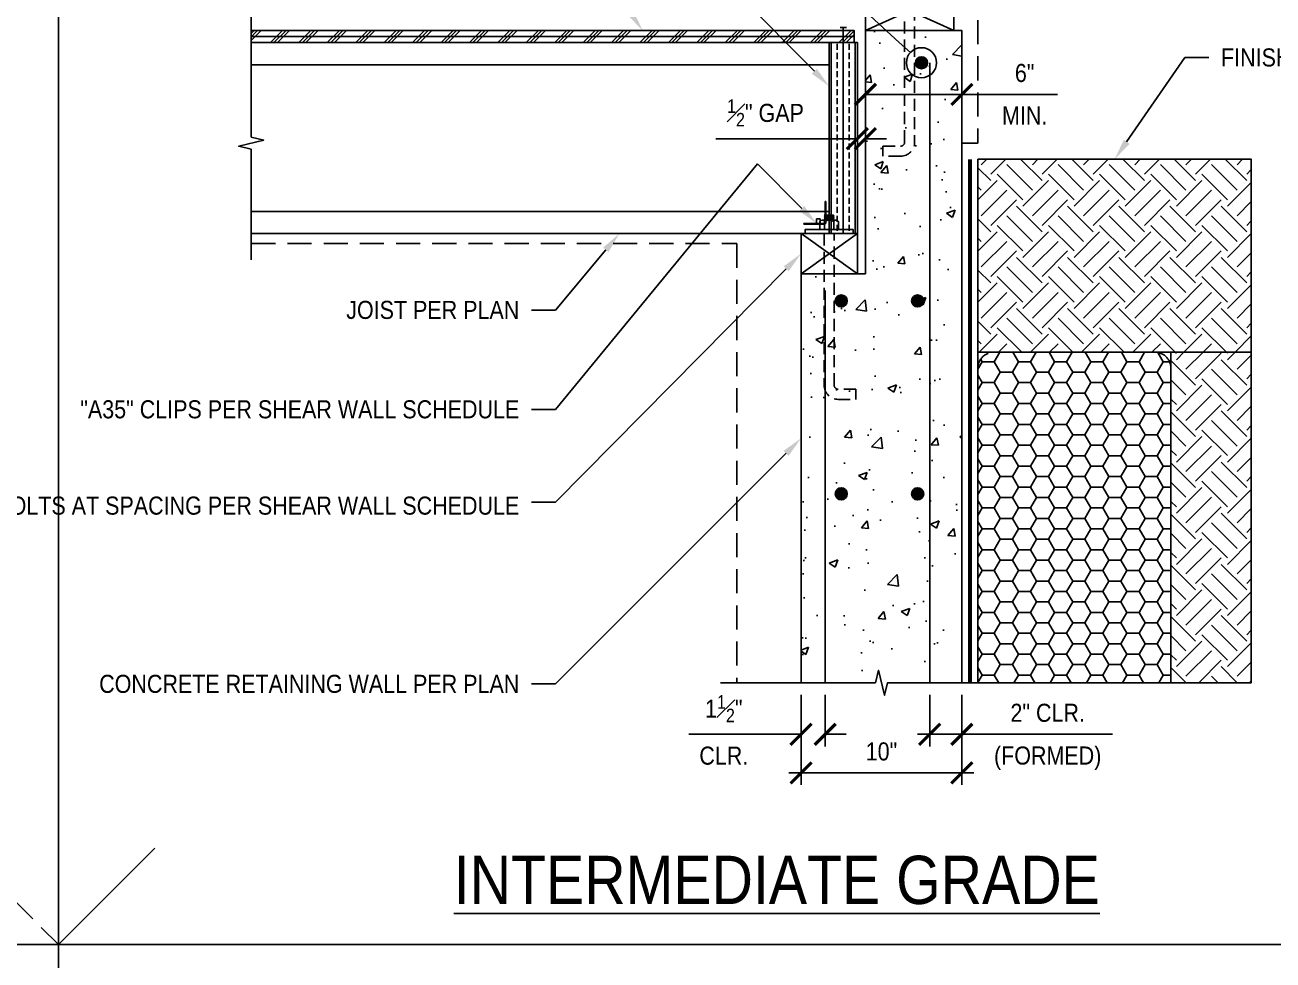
# Model space of a CAD drawing. Header units: inches. Extents: x -2661 to 42767, y -1222 to 9099.
# Drawn here: x -204.4 to -126.8, y 2686.6 to 2744.7 of the extents above; entities that cross this region are included whole.
import ezdxf
from ezdxf import colors
from ezdxf.entities.mleader import LeaderData, LeaderLine
from ezdxf.math import Vec2, Vec3

# ---------------------------------------------------------------- set-up
doc = ezdxf.new("R2010")
doc.units = ezdxf.units.IN
doc.header["$LTSCALE"] = 12
doc.header["$MEASUREMENT"] = 0
doc.header["$PDMODE"] = 3
for name, pattern in [('HIDDEN', [0.375, 0.25, -0.125]), ('HIDDEN2', [0.1875, 0.125, -0.0625]), ('HIDDEN4', [0.09375, 0.0625, -0.03125])]:
    doc.linetypes.add(name, pattern=pattern)
doc.layers.get('0').update_dxf_attribs({"linetype": 'CONTINUOUS'})
doc.layers.get('DefPoints').update_dxf_attribs({"color": 251, "linetype": 'CONTINUOUS'})
for name, color, linetype, plot in [('DESIGNER COMMENTS', 221, 'CONTINUOUS', False), ('NON-PLOT', 253, 'CONTINUOUS', False), ('S-ANNO-GRID-NONPLOT', 251, 'CONTINUOUS', False)]:
    doc.layers.add(name, color=color, linetype=linetype, plot=plot)
for name, color, linetype in [('S-ANNO-DIMS', 2, 'CONTINUOUS'), ('S-ANNO-NOTE', 4, 'CONTINUOUS'), ('S-ARCH-FINISHES', 1, 'HIDDEN2'), ('S-BOLT', 2, 'CONTINUOUS'), ('S-BREAK', 2, 'CONTINUOUS'), ('S-CONC', 4, 'CONTINUOUS'), ('S-GRADE', 3, 'CONTINUOUS'), ('S-MEMBRANE', 6, 'HIDDEN'), ('S-NAIL', 2, 'CONTINUOUS'), ('S-REBAR', 7, 'CONTINUOUS'), ('S-SIMPSON', 2, 'CONTINUOUS'), ('S-WOOD', 3, 'CONTINUOUS')]:
    doc.layers.add(name, color=color, linetype=linetype)
doc.layers.add('S-ANNO-NONPLOT', color=253, linetype='CONTINUOUS', plot=False, transparency=0.5)
doc.layers.add('S-HATCH-SOIL', color=7, linetype='CONTINUOUS', true_color=0x8f8f8f, transparency=0.8)
doc.layers.add('S-HATCH2', color=2, linetype='CONTINUOUS', transparency=0.5)
doc.styles.add('Arial', font='arial.ttf', dxfattribs={"width": 0.85})
doc.dimstyles.new('DIM-12$0', dxfattribs={"dimscale": 12, "dimtxt": 0.09375, "dimasz": 0.09375, "dimexe": 0.0625, "dimexo": 0.0625, "dimgap": 0.0625, "dimtad": 1, "dimdec": 4, "dimzin": 11, "dimdsep": 46, "dimlunit": 4, "dimtxsty": 'Arial', "dimblk1": 'ARCHTICK', "dimblk2": 'ARCHTICK', "dimsah": 1, "dimcen": 0.125, "dimdle": 0.0625, "dimclrd": 256, "dimclre": 256, "dimclrt": 4, "dimadec": 0, "dimazin": 0, "dimtfac": 0.75, "dimtdec": 4, "dimtofl": 0, "dimtmove": 0, "dimatfit": 3, "dimldrblk": 'ARCHTICK', "dimfxl": 1, "dimfrac": 1, "dimtolj": 1, "dimtzin": 11, "dimarcsym": 0})
pattern_1 = [(45, (-3965.878, 915.3618), (0, 3.1819805), [2.25, -2.25]), (45, (-3966.4746, 915.9584), (0, 3.1819805), [2.25, -2.25]), (45, (-3967.0712, 916.555), (0, 3.1819805), [2.25, -2.25]), (135, (-3967.0712, 916.9528), (-3.1819805, 4e-16), [2.25, -2.25]), (135, (-3966.4746, 917.5494), (-3.1819805, 4e-16), [2.25, -2.25]), (135, (-3965.878, 918.146), (-3.1819805, 4e-16), [2.25, -2.25])]

# ---------------------------------------------------------------- blocks, each defined once
blk = doc.blocks.new('Se_24x36_STARTERS_GRID')
for p, q in [((-93.209, -92), (-93.209, 276)), ((-93.209, 92), (-87.209, 98)), ((-186.418, 92), (-93.209, 92)), ((-93.209, 92), (0, 92))]:
    blk.add_line(p, q)
at = {"linetype": 'HIDDEN2'}
blk.add_line((-93.209, 92), (-99.209, 98), dxfattribs=at)
blk = doc.blocks.new('*U1291')
at = {"layer": 'S-WOOD'}
h = blk.add_hatch(dxfattribs=at)
h.set_pattern_fill('ANSI33', color=1, scale=3, angle=45, style=0)
h.set_pattern_definition([(90, (0.25, -8.375), (-0.75, 1e-16), []), (90, (0.625, -8), (-0.75, 1e-16), [0.375, -0.1875])])
h.paths.add_polyline_path([(1.75, -11.875), (0, -11.875), (0, 0), (1.75, 0)])
at = {"color": 4}
blk.add_lwpolyline([(0, 0), (1.75, 0), (1.75, -11.875), (0, -11.875)], close=True, dxfattribs=at)
blk.add_lwpolyline([(1.75, -11.875), (0, -11.875), (0, 0), (1.75, 0)], close=True)
blk = doc.blocks.new('*U1286')
blk.add_lwpolyline([(2.5, -3.5), (0, -3.5), (0, 0), (2.5, 0)], close=True)
at = {"layer": 'S-WOOD', "color": 2}
for p, q in [((2.5, -3.5), (0, 0)), ((2.5, 0), (0, -3.5))]:
    blk.add_line(p, q, dxfattribs=at)
blk = doc.blocks.new('*U233')
at = {"color": 3}
blk.add_line((0.195, 0.25), (-0.195, 0.25), dxfattribs=at)
blk.add_line((0, 0.25), (0, -3.25))
blk = doc.blocks.new('*U1287')
blk.add_lwpolyline([(2.5, -5.5), (0, -5.5), (0, 0), (2.5, 0)], close=True)
at = {"layer": 'S-WOOD', "color": 2}
for p, q in [((2.5, -5.5), (0, 0)), ((2.5, 0), (0, -5.5))]:
    blk.add_line(p, q, dxfattribs=at)
blk = doc.blocks.new('_ARCHTICK')
at = {"color": 0, "linetype": 'ByBlock', "const_width": 0.15}
blk.add_lwpolyline([(-0.5, -0.5), (0.5, 0.5)], dxfattribs=at)
blk = doc.blocks.new('*D1728')
at = {"layer": 'DefPoints', "color": 0, "transparency": 16777216}
for p in [(-152.122, 2740.425), (-152.122, 2739.006), (-146.122, 2739.006)]:
    blk.add_point(p, dxfattribs=at)
at = {"layer": 'S-ANNO-DIMS', "lineweight": -2, "transparency": 16777216}
for p, q in [((-152.122, 2739.756), (-152.122, 2741.175)), ((-146.122, 2739.756), (-146.122, 2741.175)), ((-152.122, 2740.425), (-145.372, 2740.425)), ((-146.122, 2740.425), (-140.165, 2740.425))]:
    blk.add_line(p, q, dxfattribs=at)
at = {"layer": 'S-ANNO-DIMS', "lineweight": -2, "transparency": 16777216, "xscale": 1.3125, "yscale": 1.3125, "zscale": 1.3125, "rotation": 180}
blk.add_blockref('_ARCHTICK', (-152.122, 2740.425), dxfattribs=at)
at = {"layer": 'S-ANNO-DIMS', "lineweight": -2, "transparency": 16777216, "xscale": 1.3125, "yscale": 1.3125, "zscale": 1.3125}
blk.add_blockref('_ARCHTICK', (-146.122, 2740.425), dxfattribs=at)
at = {"layer": 'S-ANNO-DIMS', "color": 4, "transparency": 16777216, "char_height": 1.125, "attachment_point": 5, "style": 'Arial'}
for s, insert in [('\\A1;6"', (-142.217, 2741.75)), ('\\A1;MIN.', (-142.217, 2739.113))]:
    blk.add_mtext(s, dxfattribs=dict(at, insert=insert))
blk = doc.blocks.new('*D1729')
at = {"layer": 'DefPoints', "color": 0, "transparency": 16777216}
for p in [(-152.622, 2738.038), (-152.122, 2738.038), (-152.122, 2737.668)]:
    blk.add_point(p, dxfattribs=at)
at = {"layer": 'S-ANNO-DIMS', "lineweight": -2, "transparency": 16777216}
for p, q in [((-152.622, 2737.668), (-161.424, 2737.668)), ((-152.122, 2737.668), (-150.809, 2737.668)), ((-152.622, 2737.288), (-152.622, 2736.918)), ((-152.122, 2737.288), (-152.122, 2736.918))]:
    blk.add_line(p, q, dxfattribs=at)
at = {"layer": 'S-ANNO-DIMS', "lineweight": -2, "transparency": 16777216, "xscale": 1.3125, "yscale": 1.3125, "zscale": 1.3125}
blk.add_blockref('_ARCHTICK', (-152.622, 2737.668), dxfattribs=at)
at = {"layer": 'S-ANNO-DIMS', "lineweight": -2, "transparency": 16777216, "xscale": 1.3125, "yscale": 1.3125, "zscale": 1.3125, "rotation": 180}
blk.add_blockref('_ARCHTICK', (-152.122, 2737.668), dxfattribs=at)
at = {"layer": 'S-ANNO-DIMS', "color": 4, "transparency": 16777216, "insert": (-158.335, 2739.274), "char_height": 1.125, "attachment_point": 5, "style": 'Arial'}
blk.add_mtext('\\A1;{\\H0.75x;\\S1#2;}" GAP', dxfattribs=at)
blk = doc.blocks.new('*U521')
h = blk.add_hatch(color=256)
h.dxf.hatch_style = 1
h.paths.add_polyline_path([(0.375, 0, 1), (-0.375, 0, 1)])
at = {"color": 0}
blk.add_circle((0, 0), 0.375, dxfattribs=at)
blk = doc.blocks.new('*U1321')
at = {"layer": 'S-REBAR', "linetype": 'ByBlock'}
blk.add_blockref('*U521', (0, 0), dxfattribs=at)
blk = doc.blocks.new('*U1322')
at = {"layer": 'S-REBAR', "color": 0, "linetype": 'ByBlock', "lineweight": -2, "transparency": 16777216}
blk.add_blockref('*U1321', (0, 0), dxfattribs=at)
blk = doc.blocks.new('_DotBlank')
at = {"color": 0, "lineweight": -2}
blk.add_line((-0.5, 0), (-1, 0), dxfattribs=at)
blk.add_circle((0, 0), 0.5, dxfattribs=at)
blk = doc.blocks.new('*U1668')
at = {"layer": 'S-HATCH-SOIL'}
h = blk.add_hatch(dxfattribs=at)
h.set_pattern_fill('HONEY', color=256, scale=6, style=0)
h.set_pattern_definition([(0, (-1221.48184, -2662.6684), (1.125, 0.64951905), [0.75, -1.5]), (120, (-1221.48184, -2662.6684), (-1.125, 0.64951905), [0.75, -1.5]), (60, (-1221.48184, -2662.6684), (2e-16, 1.2990381), [-1.5, 0.75])])
h.paths.add_polyline_path([(0, 0), (12, 0), (12, 19.56, 0.414214), (11, 20.56), (1, 20.56, 0.414214), (0, 19.56)])
at = {"layer": 'NON-PLOT'}
blk.add_lwpolyline([(0, 0), (12, 0), (12, 20.56), (0, 20.56)], close=True, dxfattribs=at)
at = {"layer": 'S-MEMBRANE', "color": 2, "flags": 128}
blk.add_lwpolyline([(12, 0), (12, 19.56, 0.414214), (11, 20.56), (1, 20.56, 0.414214), (0, 19.56), (0, 0)], format="xyb", dxfattribs=at)
blk = doc.blocks.new('*D1731')
at = {"layer": 'DefPoints', "color": 0, "transparency": 16777216}
for p in [(-156.122, 2703.832), (-146.122, 2703.832), (-146.122, 2698.225)]:
    blk.add_point(p, dxfattribs=at)
at = {"layer": 'S-ANNO-DIMS', "lineweight": -2, "transparency": 16777216}
for p, q in [((-156.122, 2703.082), (-156.122, 2697.475)), ((-146.122, 2703.082), (-146.122, 2697.475)), ((-156.872, 2698.225), (-145.372, 2698.225))]:
    blk.add_line(p, q, dxfattribs=at)
at = {"layer": 'S-ANNO-DIMS', "lineweight": -2, "transparency": 16777216, "xscale": 1.3125, "yscale": 1.3125, "zscale": 1.3125, "rotation": 180}
blk.add_blockref('_ARCHTICK', (-156.122, 2698.225), dxfattribs=at)
at = {"layer": 'S-ANNO-DIMS', "lineweight": -2, "transparency": 16777216, "xscale": 1.3125, "yscale": 1.3125, "zscale": 1.3125}
blk.add_blockref('_ARCHTICK', (-146.122, 2698.225), dxfattribs=at)
at = {"layer": 'S-ANNO-DIMS', "color": 4, "transparency": 16777216, "insert": (-151.122, 2699.55), "char_height": 1.125, "attachment_point": 5, "style": 'Arial'}
blk.add_mtext('\\A1;10"', dxfattribs=at)
blk = doc.blocks.new('*D1732')
at = {"layer": 'DefPoints', "color": 0, "transparency": 16777216}
for p in [(-148.122, 2703.832), (-146.122, 2703.832), (-146.122, 2700.621)]:
    blk.add_point(p, dxfattribs=at)
at = {"layer": 'S-ANNO-DIMS', "lineweight": -2, "transparency": 16777216}
for p, q in [((-148.122, 2703.082), (-148.122, 2699.871)), ((-146.122, 2703.082), (-146.122, 2699.871)), ((-148.872, 2700.621), (-146.122, 2700.621)), ((-146.122, 2700.621), (-136.76, 2700.621))]:
    blk.add_line(p, q, dxfattribs=at)
at = {"layer": 'S-ANNO-DIMS', "lineweight": -2, "transparency": 16777216, "xscale": 1.3125, "yscale": 1.3125, "zscale": 1.3125, "rotation": 180}
blk.add_blockref('_ARCHTICK', (-148.122, 2700.621), dxfattribs=at)
at = {"layer": 'S-ANNO-DIMS', "lineweight": -2, "transparency": 16777216, "xscale": 1.3125, "yscale": 1.3125, "zscale": 1.3125}
blk.add_blockref('_ARCHTICK', (-146.122, 2700.621), dxfattribs=at)
at = {"layer": 'S-ANNO-DIMS', "color": 4, "transparency": 16777216, "char_height": 1.125, "attachment_point": 5, "style": 'Arial'}
for s, insert in [('\\A1;2" CLR.', (-140.785, 2701.953)), ('\\A1;(FORMED)', (-140.785, 2699.133))]:
    blk.add_mtext(s, dxfattribs=dict(at, insert=insert))
blk = doc.blocks.new('*D1733')
at = {"layer": 'DefPoints', "color": 0, "transparency": 16777216}
for p in [(-156.122, 2703.832), (-154.622, 2703.832), (-156.122, 2700.621)]:
    blk.add_point(p, dxfattribs=at)
at = {"layer": 'S-ANNO-DIMS', "lineweight": -2, "transparency": 16777216}
for p, q in [((-156.122, 2703.082), (-156.122, 2699.871)), ((-154.622, 2703.082), (-154.622, 2699.871)), ((-156.122, 2700.621), (-163.108, 2700.621)), ((-154.622, 2700.621), (-153.309, 2700.621))]:
    blk.add_line(p, q, dxfattribs=at)
at = {"layer": 'S-ANNO-DIMS', "lineweight": -2, "transparency": 16777216, "xscale": 1.3125, "yscale": 1.3125, "zscale": 1.3125}
blk.add_blockref('_ARCHTICK', (-156.122, 2700.621), dxfattribs=at)
at = {"layer": 'S-ANNO-DIMS', "lineweight": -2, "transparency": 16777216, "xscale": 1.3125, "yscale": 1.3125, "zscale": 1.3125, "rotation": 180}
blk.add_blockref('_ARCHTICK', (-154.622, 2700.621), dxfattribs=at)
at = {"layer": 'S-ANNO-DIMS', "color": 4, "transparency": 16777216, "char_height": 1.125, "attachment_point": 5, "style": 'Arial'}
for s, insert in [('\\A1;1{\\H0.75x;\\S1#2;}"', (-160.927, 2702.218)), ('\\A1;CLR.', (-160.927, 2699.289))]:
    blk.add_mtext(s, dxfattribs=dict(at, insert=insert))
blk = doc.blocks.new('A35-r')
for p, q in [((1.328125, 1.421875), (1.375, 1.421875)), ((1.328125, 1.421875), (1.328125, 0.098875)), ((1.375, 1.421875), (1.375, 0.104)), ((0, 0.046875), (0, 0)), ((0, 0.046875), (1.276125, 0.046875)), ((0, 0), (1.271, 0)), ((0.797125, 0.328141), (0.797125, 0.046875)), ((0.797125, 0.328141), (1.015375, 0.32813)), ((1.015375, 0.32813), (1.015375, 0.046875))]:
    blk.add_line(p, q)
for centre, radius in [((1.271, 0.104), 0.104), ((1.276125, 0.098875), 0.052)]:
    blk.add_arc(centre, radius, 270, 0)
blk = doc.blocks.new('NUT-SM-THREADS-new')
for p, q in [((0.39, 1.44), (-0.5, 1.44)), ((-0.5, 1.44), (-0.39, 1.37)), ((-0.5, 1.31), (-0.39, 1.37)), ((0.5, 1.25), (-0.5, 1.31)), ((-0.5, 1.31), (-0.39, 1.25)), ((-0.5, 1.19), (-0.39, 1.25)), ((-0.39, 1.37), (0.39, 1.31)), ((-0.39, 1.25), (0.39, 1.19)), ((0.5, 1.37), (-0.09, 1.41)), ((0.39, 1.44), (0.39, 1.44)), ((0.39, 1.44), (0.5, 1.37)), ((0.39, 1.31), (0.5, 1.37)), ((0.39, 1.31), (0.5, 1.25)), ((0.39, 1.19), (0.5, 1.25)), ((-0.94, 0.81), (-0.94, 0)), ((-0.94, 0), (-0.84, 0)), ((-0.84, 0), (0.84, 0)), ((-0.7, 0.94), (0.7, 0.94)), ((0.5, 1.12), (-0.5, 1.19)), ((-0.5, 1.19), (-0.39, 1.12)), ((-0.5, 1.06), (-0.39, 1.12)), ((0.5, 1), (-0.5, 1.06)), ((-0.5, 1.06), (-0.39, 1)), ((-0.5, 0.94), (-0.39, 1)), ((-0.47, 0.81), (-0.47, 0)), ((-0.39, 1.12), (0.39, 1.06)), ((-0.39, 1), (0.39, 0.94)), ((0.39, 1.19), (0.5, 1.12)), ((0.39, 1.06), (0.5, 1.12)), ((0.39, 1.06), (0.5, 1)), ((0.39, 0.94), (0.5, 1)), ((0.47, 0.81), (0.47, 0)), ((0.84, 0), (0.94, 0)), ((0.94, 0.81), (0.94, 0))]:
    blk.add_line(p, q)
for centre, radius, start, end in [((-0.7, 0.65), 0.283, 33.8901, 146.1099), ((0, -0.01), 0.943, 60.1583, 119.8417), ((0.7, 0.65), 0.283, 33.8901, 146.1099)]:
    blk.add_arc(centre, radius, start, end)
blk = doc.blocks.new('NUT-w-3in-WASHER-sm-new')
at = {"layer": 'S-BOLT'}
blk.add_lwpolyline([(-1.5, 0), (1.5, 0), (1.5, 0.25), (-1.5, 0.25)], close=True, dxfattribs=at)
at = {"layer": 'S-BOLT', "xscale": 0.625, "yscale": 0.625, "zscale": 0.625}
blk.add_blockref('NUT-SM-THREADS-new', (0, 0.25), dxfattribs=at)

msp = doc.modelspace()

# ---------------------------------------------------------------- hatches: boundary and pattern name
at = {"layer": 'S-HATCH-SOIL'}
h = msp.add_hatch(dxfattribs=at)
h.set_pattern_fill('EARTH', color=256, scale=9, angle=45, style=0)
h.set_pattern_definition(pattern_1)
h.paths.add_polyline_path([(-145.12168, 2736.39195), (-128.12168, 2736.39195), (-128.12168, 2724.39195), (-145.12168, 2724.39195)])
h = msp.add_hatch(dxfattribs=at)
h.set_pattern_fill('EARTH', color=256, scale=9, angle=45, style=0)
h.set_pattern_definition(pattern_1)
h.paths.add_polyline_path([(-133.12168, 2724.39195), (-128.12168, 2724.39195), (-128.12168, 2703.83177), (-133.12168, 2703.83177)])
at = {"layer": 'S-HATCH2'}
h = msp.add_hatch(dxfattribs=at)
h.set_pattern_fill('AR-CONC', color=256, scale=0.75, style=0)
h.set_pattern_definition([(50, (-2258.5536, 760.8254), (5.3794514, -0.470641), [0.5625, -6.1875]), (355, (-2258.5536, 760.8254), (-1.040635, 5.641441), [0.45, -4.95]), (100.45144, (-2258.1053, 760.786), (4.338816, 5.1708), [0.478051, -5.258566]), (46.1842, (-2258.5536, 762.3254), (8.00431, -1.241395), [0.84375, -9.28125]), (96.63564, (-2257.8865, 762.222), (7.009965, 7.30589), [0.717078, -7.887853]), (351.18416, (-2258.5536, 762.3254), (7.009965, 7.30589), [0.675, -7.425]), (21, (-2257.8036, 761.9504), (4.476803, -3.019642), [0.5625, -6.1875]), (326, (-2257.8036, 761.9504), (1.824865, 5.438625), [0.45, -4.95]), (71.45144, (-2257.4305, 761.699), (6.301668, 2.418984), [0.478051, -5.258566]), (37.5, (-2258.5536, 760.8254), (0.0911989, 2.4967039), [0, -4.89, 0, -5.025, 0, -4.96875]), (7.5, (-2258.5536, 760.8254), (1.9730215, 2.9580878), [0, -2.865, 0, -4.7775, 0, -1.89375]), (327.5, (-2260.226, 760.8254), (4.0036683, -0.1691615), [0, -1.875, 0, -5.85, 0, -7.7625]), (317.5, (-2260.976, 760.8254), (4.3738963, 0.7507874), [0, -2.4375, 0, -3.885, 0, -5.5125])])
h.paths.add_polyline_path([(-156.12168, 2703.83177), (-151.50026, 2703.83177), (-151.31097, 2704.61012), (-151.12168, 2703.83177), (-146.12168, 2703.83177), (-146.12168, 2744.39195), (-152.12168, 2744.39195), (-152.12168, 2729.26695), (-156.12168, 2729.26695)])
at = {"layer": 'S-WOOD'}
h = msp.add_hatch(dxfattribs=at)
h.set_pattern_fill('PLAST', color=1, scale=5, angle=45, style=0)
h.set_pattern_definition([(45, (-1898.9352, 547.2479), (-0.8838835, 0.8838835), []), (45, (-1899.0457, 547.3584), (-0.8838835, 0.8838835), []), (45, (-1899.1562, 547.4689), (-0.8838835, 0.8838835), [])])
h.paths.add_polyline_path([(-190.30908, 2743.64195), (-152.80918, 2743.64195), (-152.80918, 2744.39195), (-190.30908, 2744.39195)])

# ---------------------------------------------------------------- linework, layer by layer
at = {"layer": 'S-ANNO-NONPLOT'}
for points in [[(-145.12168, 2736.39195), (-128.12168, 2736.39195), (-128.12168, 2724.39195), (-145.12168, 2724.39195)], [(-133.12168, 2724.39195), (-128.12168, 2724.39195), (-128.12168, 2703.83177), (-133.12168, 2703.83177)]]:
    msp.add_lwpolyline(points, close=True, dxfattribs=at)
at = {"layer": 'S-ARCH-FINISHES'}
for points in [[(-145.12168, 2767.54657), (-145.12168, 2737.39195), (-146.12168, 2737.39195)], [(-190.30908, 2731.14195), (-160.12168, 2731.14195), (-160.12168, 2703.83177)]]:
    msp.add_lwpolyline(points, dxfattribs=at)
at = {"layer": 'S-BREAK'}
for points in [[(-190.30908, 2730.14195), (-190.30908, 2737.01338), (-191.08743, 2737.20266), (-189.53072, 2737.58124), (-190.30908, 2737.77052), (-190.30908, 2748.39195)], [(-133.12168, 2703.83177), (-150.74311, 2703.83177), (-150.9324, 2703.05342), (-151.31097, 2704.61012), (-151.50026, 2703.83177), (-161.12168, 2703.83177)]]:
    msp.add_lwpolyline(points, dxfattribs=at)
at = {"layer": 'S-CONC'}
msp.add_lwpolyline([(-156.12168, 2703.83177), (-156.12168, 2729.26695), (-152.12168, 2729.26695), (-152.12168, 2744.39195), (-146.12168, 2744.39195), (-146.12168, 2703.83177)], dxfattribs=at)
at = {"layer": 'S-GRADE'}
msp.add_line((-145.12168, 2736.39195), (-128.12168, 2736.39195), dxfattribs=at)
at = {"layer": 'S-MEMBRANE', "color": 4, "linetype": 'HIDDEN2', "const_width": 0.25}
msp.add_lwpolyline([(-145.62168, 2736.39195), (-145.62168, 2703.83177)], dxfattribs=at)
at = {"layer": 'S-REBAR'}
for points in [[(-148.12168, 2742.39195), (-148.12168, 2703.83177)], [(-154.62168, 2728.21709), (-154.62168, 2703.83177)]]:
    msp.add_lwpolyline(points, dxfattribs=at)
at = {"layer": 'S-SIMPSON', "linetype": 'HIDDEN4'}
for points in [[(-151.02793, 2737.20445), (-149.93418, 2737.20445, 0.41421356), (-149.68418, 2737.45445), (-149.68418, 2746.89195), (-149.05918, 2746.89195), (-149.05918, 2737.45445, -0.41421356), (-149.93418, 2736.57945), (-151.02793, 2736.57945)], [(-152.71544, 2722.07945), (-153.80918, 2722.07945, -0.41421356), (-154.05918, 2722.32945), (-154.05918, 2731.76695), (-154.68418, 2731.76695), (-154.68418, 2722.32945, 0.41421356), (-153.80918, 2721.45445), (-152.71544, 2721.45445)]]:
    msp.add_lwpolyline(points, format="xyb", close=True, dxfattribs=at)
at = {"layer": 'S-WOOD', "color": 1}
msp.add_line((-190.30908, 2744.01695), (-152.80918, 2744.01695), dxfattribs=at)
at = {"layer": 'S-WOOD'}
msp.add_lwpolyline([(-190.30908, 2743.64195), (-152.80918, 2743.64195), (-152.80918, 2744.39195), (-190.30908, 2744.39195)], close=True, dxfattribs=at)
at = {"layer": 'S-WOOD', "color": 3}
msp.add_lwpolyline([(-190.30908, 2743.64195), (-154.37168, 2743.64195), (-154.37168, 2731.76695), (-190.30908, 2731.76695)], dxfattribs=at)
at = {"layer": 'S-WOOD', "color": 2}
msp.add_lwpolyline([(-190.30908, 2742.26695), (-154.37168, 2742.26695), (-154.37168, 2733.14195), (-190.30908, 2733.14195)], dxfattribs=at)

# ---------------------------------------------------------------- block references
at = {"layer": 'S-ANNO-GRID-NONPLOT'}
msp.add_blockref('Se_24x36_STARTERS_GRID', (-109.09998, 2595.54657), dxfattribs=at)
at = {"layer": 'S-MEMBRANE'}
msp.add_blockref('*U1668', (-145.12168, 2703.83177), dxfattribs=at)
at = {"layer": 'S-NAIL', "color": 1}
msp.add_blockref('*U233', (-153.49668, 2744.34428), dxfattribs=at)
at = {"layer": 'S-REBAR'}
msp.add_blockref('*U1322', (-148.63483, 2742.39195), dxfattribs=at)
at = {"layer": 'S-REBAR', "linetype": 'ByBlock', "xscale": -1, "rotation": 180}
for p in [(-153.62168, 2727.57933), (-148.87168, 2727.57933), (-153.62168, 2715.57933), (-148.87168, 2715.57933)]:
    msp.add_blockref('*U521', p, dxfattribs=at)
at = {"layer": 'S-SIMPSON'}
for name, p in [('A35-r', (-155.95187, 2732.34664)), ('NUT-w-3in-WASHER-sm-new', (-154.37168, 2731.76695))]:
    msp.add_blockref(name, p, dxfattribs=at)
at = {"layer": 'S-WOOD', "xscale": -1, "rotation": 90}
for name, p in [('*U1287', (-152.12168, 2746.89195)), ('*U1286', (-156.12168, 2731.76695))]:
    msp.add_blockref(name, p, dxfattribs=at)
at = {"layer": 'S-WOOD', "color": 2}
msp.add_blockref('*U1291', (-154.37168, 2743.64195), dxfattribs=at)

# ---------------------------------------------------------------- texts
at = {"layer": 'S-ANNO-NOTE', "color": 191, "insert": (-157.62889, 2691.54657), "char_height": 3, "width": 80.1960743, "attachment_point": 5, "style": 'Arial'}
msp.add_mtext('{\\LINTERMEDIATE GRADE}', dxfattribs=at)

# ---------------------------------------------------------------- dimensions: what is measured, and where the dimension line sits
at = {"layer": 'S-ANNO-DIMS'}
for base, p1, p2, text, picture, middle in [((-152.12168, 2740.42526), (-146.12168, 2739.00561), (-152.12168, 2739.00561), '<>\\XMIN.', '*D1728', (-142.21713, 2740.42526)), ((-152.12168, 2737.66764), (-152.62168, 2738.03807), (-152.12168, 2738.03807), '<> GAP', '*D1729', (-158.3351, 2737.66764))]:
    dim = msp.add_linear_dim(base=base, p1=p1, p2=p2, text=text, dimstyle='DIM-12$0', override={"dimasz": 0.109375, "dimblk": 'ARCHTICK', "dimsah": 0}, dxfattribs=at)
    dim.commit()
    dim.dimension.update_dxf_attribs({"geometry": picture, "text_midpoint": middle, "dimtype": 160})
for base, p1, p2, text, picture, middle in [((-156.12168, 2700.62088), (-154.62168, 2703.83177), (-156.12168, 2703.83177), '<>\\XCLR.', '*D1733', (-160.92715, 2700.62088)), ((-146.12168, 2700.62088), (-148.12168, 2703.83177), (-146.12168, 2703.83177), '<> CLR.\\X(FORMED)', '*D1732', (-140.78471, 2700.62088))]:
    dim = msp.add_linear_dim(base=base, p1=p1, p2=p2, text=text, dimstyle='DIM-12$0', override={"dimasz": 0.109375, "dimblk": 'ARCHTICK', "dimsah": 0}, dxfattribs=at)
    dim.commit()
    dim.dimension.update_dxf_attribs({"geometry": picture, "text_midpoint": middle})
dim = msp.add_linear_dim(base=(-146.12168, 2698.22544), p1=(-156.12168, 2703.83177), p2=(-146.12168, 2703.83177), dimstyle='DIM-12$0', override={"dimasz": 0.109375, "dimblk": 'ARCHTICK', "dimsah": 0}, dxfattribs=at)
dim.commit()
dim.dimension.update_dxf_attribs({"geometry": '*D1731', "text_midpoint": (-151.12168, 2699.54983)})

# ---------------------------------------------------------------- leaders
at = {"layer": 'DESIGNER COMMENTS'}
ml = msp.add_multileader_mtext('Standard', dxfattribs=at)
ml.set_content('\\A1;{\\C221;**OR REMOVE BLOCKING  AND CHECK STEEL BEAM FOR COMPRESSION/FULLY UNBRACED**}', color=4, style='Arial')
ml.set_leader_properties(color=2)
ml.build(insert=Vec2(0, 0))
ml.multileader.update_dxf_attribs({"dogleg_length": 0.36, "arrow_head_size": 1.3125, "scale": 12})
ctx = ml.context
ctx.base_point, ctx.scale, ctx.char_height, ctx.arrow_head_size, ctx.landing_gap_size, ctx.plane_origin = Vec3(-821.89359, 2812.87241), 12, 1.125, 1.3125, 1.08, Vec3(-798.84089, 3112.57783)
ctx.text_align_type = 2
notes = []
notes.append((ctx, [(0, (0, 0, 0), (0, 0), (1, 0), 1, [])]))
ctx.mtext.insert, ctx.mtext.width, ctx.mtext.alignment, ctx.mtext.flow_direction = Vec3(-803.19341, 2813.4445), 18.6130968, 3, 5
ml = msp.add_multileader_mtext('Standard', dxfattribs=at)
ml.set_content('\\A1;{\\C221;**OR REMOVE BLOCKING  AND CHECK STEEL BEAM FOR COMPRESSION/FULLY UNBRACED**}', color=4, style='Arial')
ml.set_leader_properties(color=2)
ml.build(insert=Vec2(0, 0))
ml.multileader.update_dxf_attribs({"dogleg_length": 0.36, "arrow_head_size": 1.3125, "scale": 12})
ctx = ml.context
ctx.base_point, ctx.scale, ctx.char_height, ctx.arrow_head_size, ctx.landing_gap_size, ctx.plane_origin = Vec3(-919.29777, 2809.54938), 12, 1.125, 1.3125, 1.08, Vec3(-896.24507, 3109.25481)
ctx.text_align_type = 2
notes.append((ctx, [(0, (0, 0, 0), (0, 0), (1, 0), 1, [])]))
ctx.mtext.insert, ctx.mtext.width, ctx.mtext.alignment, ctx.mtext.flow_direction = Vec3(-900.59759, 2810.12148), 18.6130968, 3, 5
ml = msp.add_multileader_mtext('Standard', dxfattribs=at)
ml.set_content('\\A1;{\\C221;**OR REMOVE BLOCKING  AND CHECK STEEL BEAM FOR COMPRESSION/FULLY UNBRACED**}', color=4, style='Arial')
ml.set_leader_properties(color=2)
ml.build(insert=Vec2(0, 0))
ml.multileader.update_dxf_attribs({"dogleg_length": 0.36, "arrow_head_size": 1.3125, "scale": 12})
ctx = ml.context
ctx.base_point, ctx.scale, ctx.char_height, ctx.arrow_head_size, ctx.landing_gap_size, ctx.plane_origin = Vec3(-801.79391, 2704.25533), 12, 1.125, 1.3125, 1.08, Vec3(-778.74122, 3003.96076)
ctx.text_align_type = 2
notes.append((ctx, [(0, (0, 0, 0), (0, 0), (1, 0), 1, [])]))
ctx.mtext.insert, ctx.mtext.width, ctx.mtext.alignment, ctx.mtext.flow_direction = Vec3(-783.09374, 2704.82743), 18.6130968, 3, 5
ml = msp.add_multileader_mtext('Standard', dxfattribs=at)
ml.set_content('\\A1;{\\C221;**OR REMOVE BLOCKING  AND CHECK STEEL BEAM FOR COMPRESSION/FULLY UNBRACED**}', color=4, style='Arial')
ml.set_leader_properties(color=2)
ml.build(insert=Vec2(0, 0))
ml.multileader.update_dxf_attribs({"dogleg_length": 0.36, "arrow_head_size": 1.3125, "scale": 12})
ctx = ml.context
ctx.base_point, ctx.scale, ctx.char_height, ctx.arrow_head_size, ctx.landing_gap_size, ctx.plane_origin = Vec3(-899.76304, 2702.80006), 12, 1.125, 1.3125, 1.08, Vec3(-876.71034, 3002.50548)
ctx.text_align_type = 2
notes.append((ctx, [(0, (0, 0, 0), (0, 0), (1, 0), 1, [])]))
ctx.mtext.insert, ctx.mtext.width, ctx.mtext.alignment, ctx.mtext.flow_direction = Vec3(-881.06286, 2703.37215), 18.6130968, 3, 5
at = {"layer": 'S-ANNO-NOTE'}
ml = msp.add_multileader_mtext('Standard', dxfattribs=at)
ml.set_content('\\A1;CONT. #4 BAR', color=4, style='Arial')
ml.set_leader_properties(color=2)
ml.set_arrow_properties(name='DOTBLANK')
ml.build(insert=Vec2(0, 0))
ml.multileader.update_dxf_attribs({"dogleg_length": 0.36, "arrow_head_size": 1.875, "scale": 12})
ctx = ml.context
ctx.base_point, ctx.scale, ctx.char_height, ctx.arrow_head_size, ctx.landing_gap_size, ctx.plane_origin = Vec3(-184.10083, 2763.3148), 12, 1.125, 1.875, 1.08, Vec3(-177.9212, 3048.31111)
ctx.text_align_type = 2
notes.append((ctx, [(1, (1, 1, 0), (-171.39363, 2763.3148), (-1, 0), 1.5, [(0, [(-148.63483, 2742.39195)], 0, [])])]))
ctx.mtext.insert, ctx.mtext.width, ctx.mtext.defined_height, ctx.mtext.alignment, ctx.mtext.flow_direction = Vec3(-173.97363, 2763.88689), 20, 3.77427, 3, 5
ml = msp.add_multileader_mtext('Standard', dxfattribs=at)
ml.set_content('\\A1;1{\\H0.7x;\\S3#4;}"x FULL DEPTH LSL RIM JOIST', color=256, style='Arial')
ml.set_leader_properties(color=2)
ml.build(insert=Vec2(0, 0))
ml.multileader.update_dxf_attribs({"dogleg_length": 0.125, "arrow_head_size": 1.3125, "scale": 12})
ctx = ml.context
ctx.base_point, ctx.scale, ctx.char_height, ctx.arrow_head_size, ctx.landing_gap_size, ctx.plane_origin = Vec3(-185.77068, 2758.15689), 12, 1.125, 1.3125, 0.75, Vec3(-176.81545, 2950.75504)
ctx.text_align_type = 2
notes.append((ctx, [(1, (1, 1, 0), (-171.39363, 2758.15689), (-1, 0), 1.5, [(0, [(-154.37168, 2740.92695)], 0, [])])]))
ctx.mtext.insert, ctx.mtext.width, ctx.mtext.defined_height, ctx.mtext.alignment, ctx.mtext.flow_direction = Vec3(-173.64363, 2758.72898), 13.3125, 4.37074, 3, 5
ml = msp.add_multileader_mtext('Standard', dxfattribs=at)
ml.set_content('\\A1;SHEATHING w/ E.N. PER PLAN', color=256, style='Arial')
ml.set_leader_properties(color=2)
ml.build(insert=Vec2(0, 0))
ml.multileader.update_dxf_attribs({"dogleg_length": 0.125, "arrow_head_size": 1.3125, "scale": 12})
ctx = ml.context
ctx.base_point, ctx.scale, ctx.char_height, ctx.arrow_head_size, ctx.landing_gap_size, ctx.plane_origin = Vec3(-186.68725, 2752.15689), 12, 1.125, 1.3125, 0.75, Vec3(-176.81545, 2944.75504)
ctx.text_align_type = 2
notes.append((ctx, [(1, (1, 1, 0), (-171.39363, 2752.15689), (-1, 0), 1.5, [(0, [(-165.96771, 2744.39195)], 0, [])])]))
ctx.mtext.insert, ctx.mtext.width, ctx.mtext.defined_height, ctx.mtext.alignment, ctx.mtext.flow_direction = Vec3(-173.64363, 2752.71977), 13.3125, 4.37074, 3, 5
ml = msp.add_multileader_mtext('Standard', dxfattribs=at)
ml.set_content('H.D.G. E.N.', color=4, style='Arial')
ml.set_leader_properties(color=2)
ml.build(insert=Vec2(0, 0))
ml.multileader.update_dxf_attribs({"dogleg_length": 0.36, "arrow_head_size": 1.3125, "scale": 12})
ctx = ml.context
ctx.base_point, ctx.scale, ctx.char_height, ctx.arrow_head_size, ctx.landing_gap_size, ctx.plane_origin = Vec3(-235.15307, 2750.55696), 12, 1.125, 1.3125, 1.08, Vec3(-278.0053, 3050.89529)
notes.append((ctx, [(0, (1, 1, 0), (-236.65307, 2750.55696), (1, 0), 1.5, [(0, [(-245.08078, 2742.39195)], 0, [])])]))
ctx.mtext.insert, ctx.mtext.width, ctx.mtext.flow_direction = Vec3(-234.07307, 2751.12905), 6.9463455, 5
ml = msp.add_multileader_mtext('Standard', dxfattribs=at)
ml.set_content('{\\C4;FINISH GRADE}', color=256, style='Arial')
ml.set_leader_properties(color=2)
ml.build(insert=Vec2(0, 0))
ml.multileader.update_dxf_attribs({"dogleg_length": 0.36, "arrow_head_size": 1.3125, "scale": 12})
ctx = ml.context
ctx.base_point, ctx.scale, ctx.char_height, ctx.arrow_head_size, ctx.landing_gap_size, ctx.plane_origin = Vec3(-130.75435, 2742.7134), 12, 1.125, 1.3125, 0.75, Vec3(-178.7962, 3041.69513)
notes.append((ctx, [(0, (1, 1, 0), (-132.25435, 2742.7134), (1, 0), 1.5, [(0, [(-136.62168, 2736.39195)], 0, [])])]))
ctx.mtext.insert, ctx.mtext.width, ctx.mtext.flow_direction = Vec3(-130.00435, 2743.28549), 17.75, 5
ml = msp.add_multileader_mtext('Standard', dxfattribs=at)
ml.set_content('\\A1;1{\\H0.7x;\\S3#4;}"x FULL DEPTH LSL RIM JOIST', color=256, style='Arial')
ml.set_leader_properties(color=2)
ml.build(insert=Vec2(0, 0))
ml.multileader.update_dxf_attribs({"dogleg_length": 0.36, "arrow_head_size": 1.3125, "scale": 12})
ctx = ml.context
ctx.base_point, ctx.scale, ctx.char_height, ctx.arrow_head_size, ctx.landing_gap_size, ctx.plane_origin = Vec3(-319.14237, 2729.66103), 12, 1.125, 1.3125, 0.75, Vec3(-378.3696, 3047.93611)
notes.append((ctx, [(0, (1, 1, 0), (-320.64237, 2729.66103), (1, 0), 1.5, [(0, [(-329.82009, 2738.83874)], 0, [])])]))
ctx.mtext.insert, ctx.mtext.width, ctx.mtext.defined_height, ctx.mtext.flow_direction = Vec3(-318.39237, 2730.23312), 12.4692733, 3.69153, 5
ml = msp.add_multileader_mtext('Standard', dxfattribs=at)
ml.set_content('\\A1;FINISH GRADE', color=256, style='Arial')
ml.set_leader_properties(color=2)
ml.build(insert=Vec2(0, 0))
ml.multileader.update_dxf_attribs({"dogleg_length": 0.125, "arrow_head_size": 1.3125, "scale": 12})
ctx = ml.context
ctx.base_point, ctx.scale, ctx.char_height, ctx.arrow_head_size, ctx.landing_gap_size, ctx.plane_origin = Vec3(-231.92351, 2737.29964), 12, 1.125, 1.3125, 0.75, Vec3(-228.78471, 2927.76169)
notes.append((ctx, [(1, (1, 1, 0), (-233.42351, 2737.29964), (1, 0), 1.5, [(0, [(-236.7126, 2733.14195)], 0, [])])]))
ctx.mtext.insert, ctx.mtext.width, ctx.mtext.defined_height, ctx.mtext.flow_direction = Vec3(-231.17351, 2737.87173), 13.3125, 4.37074, 5
ml = msp.add_multileader_mtext('Standard', dxfattribs=at)
ml.set_content('"A35" CLIPS PER SHEAR WALL SCHEDULE', color=256, style='Arial')
ml.set_leader_properties(color=2)
ml.build(insert=Vec2(0, 0))
ml.multileader.update_dxf_attribs({"dogleg_length": 0.36, "arrow_head_size": 1.3125, "scale": 12})
ctx = ml.context
ctx.base_point, ctx.scale, ctx.char_height, ctx.arrow_head_size, ctx.landing_gap_size, ctx.plane_origin = Vec3(-189.96433, 2720.82804), 12, 1.125, 1.3125, 0.75, Vec3(-199.08259, 3023.70547)
ctx.text_align_type = 2
notes.append((ctx, [(1, (1, 1, 0), (-171.39363, 2720.82804), (-1, 0), 1.5, [(0, [(-155.15475, 2732.39352), (-158.82098, 2736.11049)], 0, [])])]))
ctx.mtext.insert, ctx.mtext.width, ctx.mtext.alignment, ctx.mtext.flow_direction = Vec3(-173.64363, 2721.40013), 17.75, 3, 5
ml = msp.add_multileader_mtext('Standard', dxfattribs=at)
ml.set_content('INVERTED HANGER PER PLAN', color=256, style='Arial')
ml.set_leader_properties(color=2)
ml.build(insert=Vec2(0, 0))
ml.multileader.update_dxf_attribs({"dogleg_length": 0.36, "arrow_head_size": 1.3125, "scale": 12})
ctx = ml.context
ctx.base_point, ctx.scale, ctx.char_height, ctx.arrow_head_size, ctx.landing_gap_size, ctx.plane_origin = Vec3(-319.14237, 2721.3659), 12, 1.125, 1.3125, 0.75, Vec3(-396.66374, 3047.27918)
notes.append((ctx, [(0, (1, 1, 0), (-320.64237, 2721.3659), (1, 0), 1.5, [(0, [(-331.94014, 2732.20775)], 0, [])])]))
ctx.mtext.insert, ctx.mtext.width, ctx.mtext.flow_direction = Vec3(-318.39237, 2721.9284), 17.75, 5
ml = msp.add_multileader_mtext('Standard', dxfattribs=at)
ml.set_content('\\A1;JOIST PER PLAN', color=256, style='Arial')
ml.set_leader_properties(color=2)
ml.build(insert=Vec2(0, 0))
ml.multileader.update_dxf_attribs({"dogleg_length": 0.36, "arrow_head_size": 1.3125, "scale": 12})
ctx = ml.context
ctx.base_point, ctx.scale, ctx.char_height, ctx.arrow_head_size, ctx.landing_gap_size, ctx.plane_origin = Vec3(-185.01218, 2727.01104), 12, 1.125, 1.3125, 0.75, Vec3(-125.51341, 3025.34586)
ctx.text_align_type = 2
notes.append((ctx, [(0, (1, 1, 0), (-171.39363, 2727.01104), (-1, 0), 1.5, [(0, [(-167.41747, 2731.76695)], 0, [])])]))
ctx.mtext.insert, ctx.mtext.width, ctx.mtext.alignment, ctx.mtext.flow_direction = Vec3(-173.64363, 2727.58313), 17.75, 3, 5
ml = msp.add_multileader_mtext('Standard', dxfattribs=at)
ml.set_content('\\A1;P.T. 3x SILL PLATE w/ {\\H0.7x;\\S5#8;}"%%C ANCHOR BOLTS AT SPACING PER SHEAR WALL SCHEDULE', color=256, style='Arial')
ml.set_leader_properties(color=2)
ml.build(insert=Vec2(0, 0))
ml.multileader.update_dxf_attribs({"dogleg_length": 0.36, "arrow_head_size": 1.3125, "scale": 12})
ctx = ml.context
ctx.base_point, ctx.scale, ctx.char_height, ctx.arrow_head_size, ctx.landing_gap_size, ctx.plane_origin = Vec3(-190.97839, 2715.06257), 12, 1.125, 1.3125, 0.75, Vec3(-201.96534, 3027.31973)
ctx.text_align_type = 2
notes.append((ctx, [(1, (1, 1, 0), (-171.39363, 2715.06257), (-1, 0), 1.5, [(0, [(-156.12168, 2730.51695)], 0, [])])]))
ctx.mtext.insert, ctx.mtext.width, ctx.mtext.alignment, ctx.mtext.flow_direction = Vec3(-173.64363, 2715.63466), 17.75, 3, 5
ml = msp.add_multileader_mtext('Standard', dxfattribs=at)
ml.set_content('\\A1;CONCRETE RETAINING WALL PER PLAN', color=256, style='Arial')
ml.set_leader_properties(color=2)
ml.build(insert=Vec2(0, 0))
ml.multileader.update_dxf_attribs({"dogleg_length": 0.36, "arrow_head_size": 1.3125, "scale": 12})
ctx = ml.context
ctx.base_point, ctx.scale, ctx.char_height, ctx.arrow_head_size, ctx.landing_gap_size, ctx.plane_origin = Vec3(-189.38445, 2703.76013), 12, 1.125, 1.3125, 0.75, Vec3(-199.96534, 3015.04165)
ctx.text_align_type = 2
notes.append((ctx, [(1, (1, 1, 0), (-171.39363, 2703.76013), (-1, 0), 1.5, [(0, [(-156.12168, 2719.03208)], 0, [])])]))
ctx.mtext.insert, ctx.mtext.width, ctx.mtext.alignment, ctx.mtext.flow_direction = Vec3(-173.64363, 2704.32301), 17.75, 3, 5
for ctx, leaders in notes:
    for number, flags, end, landing, length, lines in leaders:
        leader = LeaderData()
        leader.index, (leader.has_last_leader_line, leader.has_dogleg_vector, leader.attachment_direction) = number, flags
        leader.last_leader_point, leader.dogleg_vector, leader.dogleg_length = Vec3(end), Vec3(landing), length
        for number, points, colour, breaks in lines:
            line = LeaderLine()
            line.index, line.vertices, line.color, line.breaks = number, Vec3.list(points), colors.encode_raw_color(colour), breaks
            leader.lines.append(line)
        ctx.leaders.append(leader)

doc.saveas('drawing.dxf')
